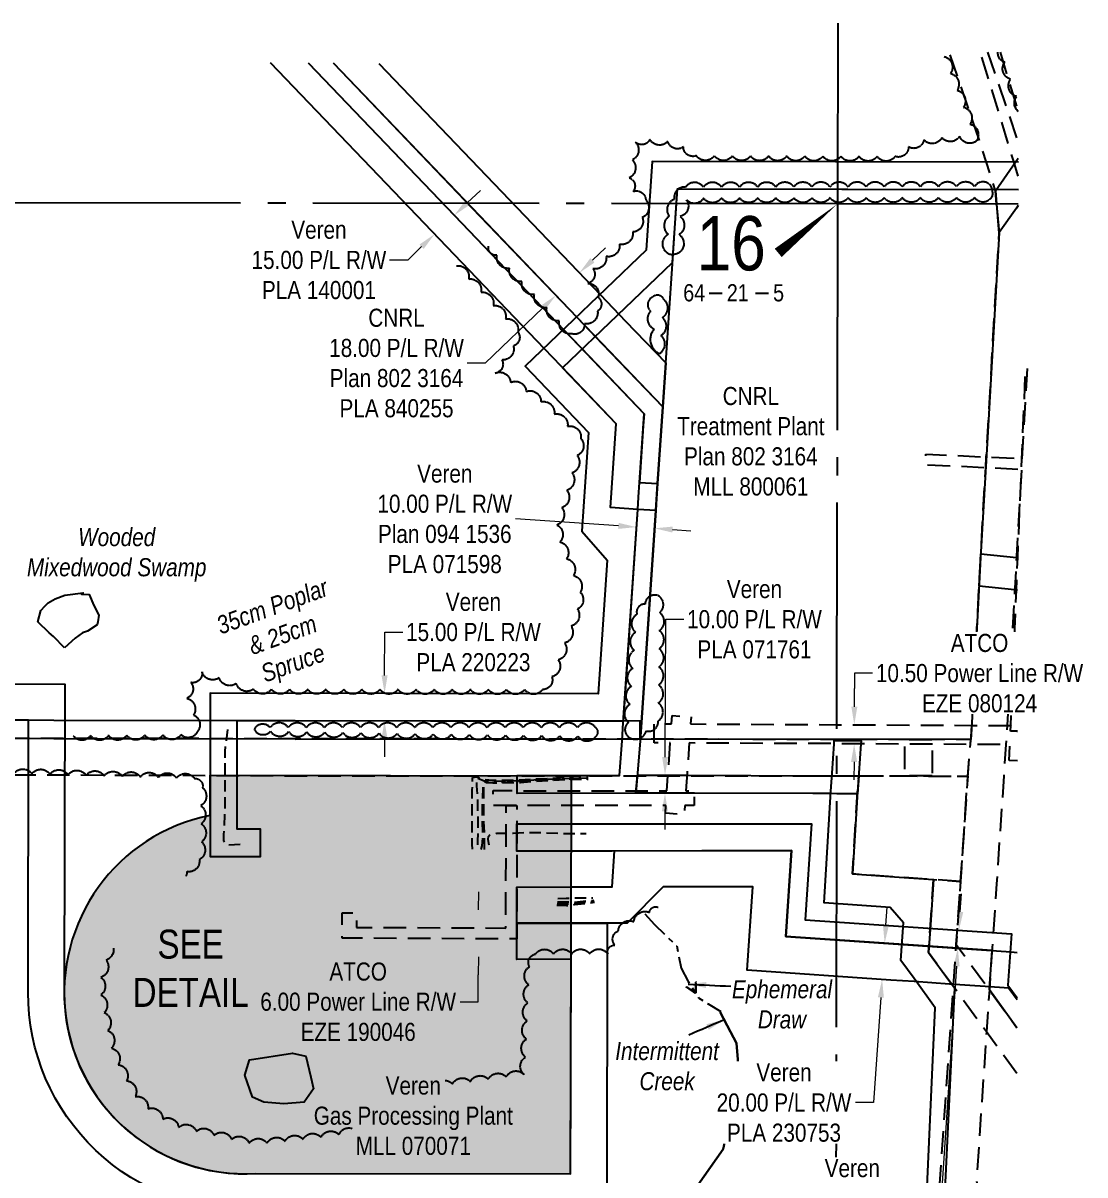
# Model space of a CAD drawing. Extents: x 491646 to 495416, y 6042083 to 6043807.
# Drawn here: x 492176 to 492763, y 6042856 to 6043493 of the extents above; entities that cross this region are included whole.
import ezdxf
from ezdxf.enums import TextEntityAlignment as Align

# ---------------------------------------------------------------- set-up
doc = ezdxf.new("R2010")
doc.units = 0
doc.header["$LTSCALE"] = 5
doc.header["$PDMODE"] = 3
doc.header["$PDSIZE"] = 3.5
for name, pattern in [('0', [1, 1, 0]), ('foc-ACCESSROAD', [3.75, 2.5, -1.25]), ('foc-FLOWLINE', [3.75, 2.5, -1.25]), ('foc-QUARTERLINE', [33, 25, -3, 2, -3]), ('foc-TOPO-ephemeral', [6.25, 3.125, -0.625, 0.625, -0.625, 0.625, -0.625]), ('UG_PIPE', [1.875, 1.25, -0.625])]:
    doc.linetypes.add(name, pattern=pattern)
doc.layers.get('Defpoints').update_dxf_attribs({"color": 9})
for name, color, linetype in [('10', 1, 'Continuous'), ('9', 3, 'Continuous'), ('AS-PIPE-UG', 44, 'UG_PIPE'), ('C-RW', 13, 'Continuous'), ('CG-NOTES', 7, 'Continuous'), ('DETAIL-T', 7, 'Continuous'), ('F-AR', 190, 'foc-ACCESSROAD'), ('F-EZE', 190, 'foc-FLOWLINE'), ('F-RW', 190, 'Continuous'), ('F-WS', 190, 'foc-ACCESSROAD'), ('L-BD', 7, 'Continuous'), ('L-QSEC', 8, 'foc-QUARTERLINE'), ('L-SECLBL', 7, 'Continuous'), ('P-PROPOSED-H', 21, 'Continuous'), ('T-BUSH', 110, '0'), ('T-BUSH-T', 110, 'Continuous'), ('T-DRAW', 143, 'foc-TOPO-ephemeral'), ('T-WATER', 160, 'Continuous'), ('T-WATER-H', 133, 'Continuous'), ('T-WATER-T', 170, 'Continuous'), ('WETLAND', 143, 'Continuous'), ('WETLAND-T', 146, 'Continuous')]:
    doc.layers.add(name, color=color, linetype=linetype)
for name, color, linetype, lineweight in [('C-RW-T', 13, 'Continuous', 9), ('C-WS-T', 13, 'Continuous', 9), ('F-EZE-T', 190, 'Continuous', 9), ('F-RW-T', 190, 'Continuous', 9), ('F-WS-T', 190, 'Continuous', 9)]:
    doc.layers.add(name, color=color, linetype=linetype, lineweight=lineweight)
doc.styles.add('80CG', font='ARIALN.TTF', dxfattribs={"height": 10})
doc.styles.add('80L', font='ARIALN.TTF', dxfattribs={"height": 10})
doc.styles.add('foc-LtypeFont', font='ARIALN.TTF', dxfattribs={"height": 7.35})
doc.styles.add('SIMPLEX', font='ARIALN.TTF')
doc.linetypes.add('foc-TOPO-flowdirection-NOLINE', pattern='A,0,[">",foc-LtypeFont,S=0.3,R=0,X=0,Y=-0.945],-20,[">",foc-LtypeFont,S=0.3,R=0,X=0,Y=-0.945],0', length=20)
doc.dimstyles.new('Compass 5 000', dxfattribs={"dimscale": 5, "dimtxt": 9, "dimasz": 2, "dimexe": 0.2, "dimexo": 0.0625, "dimgap": 0.5, "dimtad": 0, "dimtih": 1, "dimtoh": 1, "dimzin": 0, "dimdsep": 46, "dimtxsty": '80CG', "dimcen": 0.1, "dimse1": 1, "dimse2": 1, "dimclrd": 256, "dimclrt": 256, "dimaunit": 1, "dimadec": 4, "dimazin": 0, "dimtfac": 0.06, "dimtofl": 0, "dimtmove": 0, "dimatfit": 1, "dimfxl": 0.2, "dimtolj": 1, "dimtzin": 0, "dimlwd": -1, "dimarcsym": 0})

# ---------------------------------------------------------------- blocks, each defined once
blk = doc.blocks.new('L-SECLBL')
at = {"layer": '9', "color": 7}
for p, q in [((-5.08, -27.83), (-12.29, -27.83)), ((20.7, -27.83), (13.5, -27.83))]:
    blk.add_line(p, q, dxfattribs=at)
at = {"layer": '10', "color": 2, "style": 'SIMPLEX'}
blk.add_attdef('SEC', text='', height=30, dxfattribs=at).set_placement((0, 0), align=Align.MIDDLE)
at = {"layer": '10', "color": 5, "style": '80L'}
blk.add_attdef('TWP', text='', height=9.5, dxfattribs=at).set_placement((-14.43, -27.37), align=Align.MIDDLE_RIGHT)
blk.add_attdef('RGE', text='', height=9.5, dxfattribs=at).set_placement((3.62, -27.37), align=Align.MIDDLE_CENTER)
blk.add_attdef('MER', text='', height=9.5, dxfattribs=at).set_placement((23.17, -27.37), align=Align.MIDDLE_LEFT)
blk = doc.blocks.new('*D36')
at = {"layer": 'C-RW-T', "transparency": 16777216}
for p, q in [((492504.99, 6043214.99), (492448.06, 6043218.83)), ((492534.97, 6043212.97), (492544.95, 6043212.3))]:
    blk.add_line(p, q, dxfattribs=at)
for points in [[(492505.1, 6043216.66), (492504.87, 6043213.33), (492514.96, 6043214.32)], [(492535.08, 6043214.63), (492534.86, 6043211.31), (492525, 6043213.64)]]:
    blk.add_solid(points, dxfattribs=at)
at = {"layer": 'Defpoints', "color": 0, "transparency": 16777216}
for p in [(492514.87, 6043212.89), (492514.96, 6043214.32), (492524.9, 6043212.21)]:
    blk.add_point(p, dxfattribs=at)
at = {"layer": 'C-RW-T', "transparency": 16777216, "insert": (492408.97, 6043218.83), "char_height": 10, "attachment_point": 5, "style": '80CG'}
blk.add_mtext('\\A1;Veren\\P10.00 P/L R/W\\PPlan 094 1536\\PPLA 071598', dxfattribs=at)
blk = doc.blocks.new('*D37')
at = {"layer": 'C-RW-T', "transparency": 16777216}
for p, q in [((492421.42, 6043393.52), (492428.64, 6043400.44)), ((492396.14, 6043369.31), (492388.45, 6043361.93)), ((492388.45, 6043361.93), (492378.45, 6043361.93))]:
    blk.add_line(p, q, dxfattribs=at)
for points in [[(492420.26, 6043394.73), (492422.57, 6043392.32), (492414.2, 6043386.6)], [(492394.99, 6043370.51), (492397.3, 6043368.1), (492403.36, 6043376.22)]]:
    blk.add_solid(points, dxfattribs=at)
at = {"layer": 'Defpoints', "color": 0, "transparency": 16777216}
for p in [(492417.14, 6043383.53), (492403.36, 6043376.22), (492406.31, 6043373.15)]:
    blk.add_point(p, dxfattribs=at)
at = {"layer": 'C-RW-T', "transparency": 16777216, "insert": (492339.37, 6043361.93), "char_height": 10, "attachment_point": 5, "style": '80CG'}
blk.add_mtext('\\A1;Veren\\P15.00 P/L R/W\\PPLA 140001 ', dxfattribs=at)
blk = doc.blocks.new('*D38')
at = {"layer": 'C-RW-T', "transparency": 16777216}
for p, q in [((492375.69, 6043132.32), (492375.73, 6043156.28)), ((492375.73, 6043156.28), (492385.73, 6043156.28)), ((492375.62, 6043097.33), (492375.61, 6043087.33))]:
    blk.add_line(p, q, dxfattribs=at)
for points in [[(492374.02, 6043132.33), (492377.35, 6043132.32), (492375.67, 6043122.32)], [(492373.96, 6043097.33), (492377.29, 6043097.33), (492375.64, 6043107.33)]]:
    blk.add_solid(points, dxfattribs=at)
at = {"layer": 'Defpoints', "color": 0, "transparency": 16777216}
for p in [(492375.67, 6043122.32), (492394.5, 6043122.29), (492394.47, 6043107.3)]:
    blk.add_point(p, dxfattribs=at)
at = {"layer": 'C-RW-T', "transparency": 16777216, "insert": (492424.81, 6043156.28), "char_height": 10, "attachment_point": 5, "style": '80CG'}
blk.add_mtext('\\A1;Veren\\P15.00 P/L R/W\\PPLA 220223', dxfattribs=at)
blk = doc.blocks.new('*D39')
at = {"layer": 'C-RW-T', "transparency": 16777216}
for p, q in [((492530.81, 6043087.25), (492531.14, 6043163.36)), ((492531.14, 6043163.36), (492541.14, 6043163.36)), ((492530.68, 6043057.29), (492530.64, 6043047.29))]:
    blk.add_line(p, q, dxfattribs=at)
for points in [[(492529.15, 6043087.26), (492532.48, 6043087.25), (492530.77, 6043077.25)], [(492529.02, 6043057.3), (492532.35, 6043057.28), (492530.73, 6043067.29)]]:
    blk.add_solid(points, dxfattribs=at)
at = {"layer": 'Defpoints', "color": 0, "transparency": 16777216}
for p in [(492520.37, 6043077.3), (492530.77, 6043077.25), (492520.32, 6043067.33)]:
    blk.add_point(p, dxfattribs=at)
at = {"layer": 'C-RW-T', "transparency": 16777216, "insert": (492580.22, 6043163.36), "char_height": 10, "attachment_point": 5, "style": '80CG', "bg_fill": 3, "box_fill_scale": 1.1, "bg_fill_color": 256, "bg_fill_true_color": 13158600, "bg_fill_transparency": 0}
blk.add_mtext('\\A1;Veren\\P10.00 P/L R/W\\PPLA 071761', dxfattribs=at)
blk = doc.blocks.new('*D40')
at = {"layer": 'C-RW-T', "transparency": 16777216}
for p, q in [((492652.91, 6042994.35), (492653.6, 6043004.33)), ((492650.13, 6042954.35), (492646.1, 6042896.26)), ((492646.1, 6042896.26), (492636.1, 6042896.26))]:
    blk.add_line(p, q, dxfattribs=at)
for points in [[(492651.25, 6042994.47), (492654.57, 6042994.24), (492652.22, 6042984.38)], [(492648.47, 6042954.46), (492651.79, 6042954.23), (492650.82, 6042964.32)]]:
    blk.add_solid(points, dxfattribs=at)
at = {"layer": 'Defpoints', "color": 0, "transparency": 16777216}
for p in [(492620.64, 6042986.57), (492619.25, 6042966.52), (492650.82, 6042964.32)]:
    blk.add_point(p, dxfattribs=at)
at = {"layer": 'C-RW-T', "transparency": 16777216, "insert": (492596.56, 6042896.26), "char_height": 10, "attachment_point": 5, "style": '80CG', "bg_fill": 3, "box_fill_scale": 1.1, "bg_fill_color": 256, "bg_fill_true_color": 13158600, "bg_fill_transparency": 0}
blk.add_mtext('\\A1;Veren\\P20.00 P/L R/W\\PPLA 230753', dxfattribs=at)
blk = doc.blocks.new('*D41')
at = {"layer": 'C-RW-T', "transparency": 16777216}
for p, q in [((492694.01, 6043001.67), (492694.68, 6043011.65)), ((492692, 6042971.64), (492683.42, 6042843.34)), ((492683.42, 6042843.34), (492673.42, 6042843.34))]:
    blk.add_line(p, q, dxfattribs=at)
for points in [[(492692.35, 6043001.78), (492695.67, 6043001.56), (492693.34, 6042991.69)], [(492690.34, 6042971.75), (492693.66, 6042971.53), (492692.67, 6042981.62)]]:
    blk.add_solid(points, dxfattribs=at)
at = {"layer": 'Defpoints', "color": 0, "transparency": 16777216}
for p in [(492645.73, 6042994.88), (492645.06, 6042984.8), (492692.67, 6042981.62)]:
    blk.add_point(p, dxfattribs=at)
at = {"layer": 'C-RW-T', "transparency": 16777216, "insert": (492634.33, 6042843.34), "char_height": 10, "attachment_point": 5, "style": '80CG', "bg_fill": 3, "box_fill_scale": 1.1, "bg_fill_color": 256, "bg_fill_true_color": 13158600, "bg_fill_transparency": 0}
blk.add_mtext('\\A1;Veren\\P10.00 P/L R/W\\PPLA 121253', dxfattribs=at)
blk = doc.blocks.new('*D43')
at = {"layer": 'Defpoints', "color": 0, "transparency": 16777216}
for p in [(492635.41, 6043105.07), (492710.99, 6043104.69), (492710.93, 6043094.2)]:
    blk.add_point(p, dxfattribs=at)
at = {"layer": 'F-EZE-T', "transparency": 16777216}
for p, q in [((492635.56, 6043133.57), (492635.51, 6043125.07)), ((492645.56, 6043133.57), (492635.56, 6043133.57)), ((492635.46, 6043115.07), (492635.51, 6043125.07)), ((492635.31, 6043084.58), (492635.26, 6043074.58))]:
    blk.add_line(p, q, dxfattribs=at)
for points in [[(492633.8, 6043115.08), (492637.13, 6043115.07), (492635.41, 6043105.07)], [(492633.64, 6043084.59), (492636.98, 6043084.57), (492635.36, 6043094.58)]]:
    blk.add_solid(points, dxfattribs=at)
at = {"layer": 'F-EZE-T', "transparency": 16777216, "insert": (492704.69, 6043133.57), "char_height": 10, "attachment_point": 5, "style": '80CG', "bg_fill": 3, "box_fill_scale": 1.1, "bg_fill_color": 256, "bg_fill_true_color": 13158600, "bg_fill_transparency": 0}
blk.add_mtext('\\A1;ATCO\\P10.50 Power Line R/W\\PEZE 080124', dxfattribs=at)
blk = doc.blocks.new('*D45')
at = {"layer": 'Defpoints', "color": 0, "transparency": 16777216}
for p in [(492486.25, 6043351.86), (492470.41, 6043342.38), (492473.26, 6043339.41)]:
    blk.add_point(p, dxfattribs=at)
at = {"layer": 'F-RW-T', "transparency": 16777216}
for p, q in [((492490.61, 6043361.76), (492497.83, 6043368.68)), ((492463.19, 6043335.46), (492431.38, 6043304.95)), ((492431.38, 6043304.95), (492421.38, 6043304.95))]:
    blk.add_line(p, q, dxfattribs=at)
for points in [[(492489.46, 6043362.96), (492491.76, 6043360.55), (492483.39, 6043354.83)], [(492462.04, 6043336.66), (492464.35, 6043334.26), (492470.41, 6043342.38)]]:
    blk.add_solid(points, dxfattribs=at)
at = {"layer": 'F-RW-T', "transparency": 16777216, "insert": (492382.29, 6043304.95), "char_height": 10, "attachment_point": 5, "style": '80CG'}
blk.add_mtext('\\A1;CNRL\\P18.00 P/L R/W\\PPlan 802 3164\\PPLA 840255', dxfattribs=at)
blk = doc.blocks.new('*D48')
at = {"layer": 'Defpoints', "color": 0, "transparency": 16777216}
for p in [(492427.62, 6042992.79), (492433.74, 6042992.76), (492433.72, 6042986.76)]:
    blk.add_point(p, dxfattribs=at)
at = {"layer": 'F-EZE-T', "transparency": 16777216}
for p, q in [((492427.67, 6043002.79), (492427.71, 6043012.79)), ((492427.55, 6042976.79), (492427.5, 6042966.79)), ((492427.43, 6042951.96), (492427.5, 6042966.79)), ((492417.43, 6042951.96), (492427.43, 6042951.96))]:
    blk.add_line(p, q, dxfattribs=at)
for points in [[(492426, 6043002.8), (492429.34, 6043002.78), (492427.62, 6042992.79)], [(492425.88, 6042976.8), (492429.22, 6042976.78), (492427.59, 6042986.79)]]:
    blk.add_solid(points, dxfattribs=at)
at = {"layer": 'F-EZE-T', "transparency": 16777216, "insert": (492361.07, 6042951.96), "char_height": 10, "attachment_point": 5, "style": '80CG'}
blk.add_mtext('\\A1;ATCO\\P6.00 Power Line R/W\\PEZE 190046', dxfattribs=at)
blk = doc.blocks.new('see_detail')
at = {"layer": 'DETAIL-T', "color": 3, "insert": (0, 0), "char_height": 16, "width": 63.6361, "attachment_point": 5, "style": '80CG'}
blk.add_mtext('\\pxqc;SEE\\PDETAIL', dxfattribs=at)

msp = doc.modelspace()

# ---------------------------------------------------------------- hatches: boundary and pattern name
at = {"layer": 'P-PROPOSED-H'}
h = msp.add_hatch(color=256, dxfattribs=at)
h.dxf.hatch_style = 1
edge = h.paths.add_edge_path()
edge.add_arc((492298.494, 6042956.867), 99.949, 101.208009, 273.464922)
edge.add_line((492304.535, 6042857.101), (492478.537, 6042856.835))
edge.add_line((492478.537, 6042856.835), (492478.678, 6042906.8))
edge.add_line((492478.678, 6042906.8), (492478.971, 6043076.689))
edge.add_line((492478.971, 6043076.689), (492279.065, 6043076.999))
edge.add_line((492279.065, 6043076.999), (492279.046, 6043054.922))
edge.add_line((492279.046, 6043054.922), (492279.067, 6043054.91))
at = {"layer": 'T-DRAW', "linetype": 'foc-TOPO-flowdirection-NOLINE'}
h = msp.add_hatch(color=256, dxfattribs=at)
h.dxf.hatch_style = 1
h.paths.add_polyline_path([(492548.427, 6042956.866), (492548.337, 6042963.573), (492547.145, 6042962.944), (492547.214, 6042957.775), (492542.929, 6042960.721), (492541.731, 6042960.089), (492547.291, 6042956.267)])
at = {"layer": 'T-WATER-H'}
h = msp.add_hatch(color=256, dxfattribs=at)
h.dxf.hatch_style = 1
h.paths.add_polyline_path([(492308.919, 6042896.555), (492302.569, 6042899.2), (492298.335, 6042911.371), (492300.981, 6042919.838), (492324.794, 6042923.542), (492332.202, 6042921.955), (492334.848, 6042910.313), (492336.435, 6042903.963), (492331.144, 6042896.555), (492320.031, 6042895.496)])

# ---------------------------------------------------------------- linework, layer by layer
at = {"layer": 'AS-PIPE-UG', "flags": 128}
for points in [[(492295.743, 6043038.847), (492288.32, 6043038.59), (492286.766, 6043040.745), (492286.855, 6043044.434), (492287.398, 6043055.27), (492287.605, 6043074.114), (492287.448, 6043090.266), (492289.098, 6043103.671)], [(492424.235, 6043036.248), (492424.154, 6043039.039), (492424.023, 6043046.951), (492424.165, 6043069.202), (492424.338, 6043071.79), (492424.34, 6043075.927), (492426.711, 6043076.389), (492430.681, 6043074.932), (492435.442, 6043074.383), (492450.726, 6043074.725), (492466.222, 6043075.478), (492479.56, 6043076.336), (492488.171, 6043076.508)], [(492427.229, 6043038.73), (492427.263, 6043040.824), (492427.349, 6043044.925), (492427.416, 6043051.962), (492427.232, 6043062.627), (492426.698, 6043071.293), (492426.845, 6043075.762), (492430.759, 6043074.167), (492435.506, 6043073.901), (492450.718, 6043074.235), (492466.271, 6043075.082), (492479.518, 6043075.599), (492488.2, 6043075.717)], [(492429.111, 6043036.225), (492429.586, 6043038.247), (492430.109, 6043044.289), (492429.884, 6043051.589), (492429.9, 6043062.466), (492430.236, 6043070.503), (492430.844, 6043073.5), (492435.532, 6043073.214), (492450.649, 6043073.916), (492466.257, 6043074.796), (492479.484, 6043075.247), (492488.173, 6043075.432)], [(492430.937, 6043036.23), (492430.896, 6043038.013), (492431.007, 6043044.244), (492430.627, 6043051.559), (492430.559, 6043062.481), (492430.499, 6043070.481), (492431.213, 6043073.259), (492435.59, 6043072.974), (492450.783, 6043073.211), (492466.379, 6043074.391), (492479.396, 6043074.988), (492488.243, 6043074.931)], [(492433.458, 6043038.568), (492433.356, 6043039.415), (492433.02, 6043041.851), (492433.154, 6043043.294), (492433.77, 6043044.134), (492434.677, 6043044.788), (492437.823, 6043045.16), (492446.745, 6043045.106), (492454.777, 6043045.633), (492465.044, 6043045.429), (492474.888, 6043044.987), (492480.128, 6043045.009), (492487.104, 6043044.944)], [(492471.145, 6043006.329), (492476.231, 6043006.164), (492480.496, 6043006.276), (492491.587, 6043007.644)], [(492471.351, 6043007.298), (492476.142, 6043007.227), (492480.343, 6043007.08), (492491.476, 6043008.172)], [(492471.449, 6043009.153), (492476.027, 6043009.261), (492479.761, 6043009.413), (492490.879, 6043009.409)], [(492470.854, 6043005.331), (492476.275, 6043005.14), (492480.535, 6043005.684), (492491.706, 6043007.008)]]:
    msp.add_lwpolyline(points, dxfattribs=at)
at = {"layer": 'C-RW'}
for points in [[(492333.561, 6043470.759), (492410.221, 6043390.753), (492474.949, 6043323.194), (492488.776, 6043308.765), (492519.216, 6043277), (492518.758, 6043270.263), (492516.651, 6043239.05), (492526.624, 6043238.391), (492526.114, 6043230.176), (492525.615, 6043223.446), (492515.642, 6043224.119), (492500.684, 6043225.13), (492503.811, 6043271.406), (492477.953, 6043298.39), (492464.113, 6043312.833), (492389.414, 6043390.782), (492312.668, 6043470.877)], [(492347.383, 6043470.681), (492424.11, 6043390.662), (492482.168, 6043330.107), (492496.047, 6043315.648), (492529.485, 6043280.729), (492526.626, 6043238.412), (492526.128, 6043230.196), (492525.615, 6043223.446), (492525.06, 6043215.232), (492517.703, 6043106.351), (492517.023, 6043096.287), (492517.02, 6043096.244), (492514.704, 6043067.324), (492448.963, 6043067.075), (492448.999, 6043077.07), (492505.653, 6043076.997), (492507.004, 6043096.262), (492507.679, 6043106.256), (492515.642, 6043224.119), (492516.098, 6043230.863), (492516.651, 6043239.05), (492519.215, 6043277), (492474.949, 6043323.194), (492410.252, 6043390.72), (492333.561, 6043470.759)], [(492726.187, 6043415.932), (492523.619, 6043416.304), (492520.316, 6043367.417), (492453.348, 6043303.297), (492488.463, 6043266.653), (492484.772, 6043212.022), (492498.72, 6043196.054), (492493.724, 6043122.113), (492279.143, 6043122.496), (492279.155, 6043032.294), (492307.136, 6043032.304), (492307.134, 6043047.296), (492294.145, 6043047.291), (492294.137, 6043107.375), (492507.736, 6043107.095), (492515.642, 6043224.119), (492500.684, 6043225.13), (492503.811, 6043271.406), (492474.1, 6043302.411), (492534.882, 6043360.608), (492537.631, 6043401.286), (492726.164, 6043400.94)], [(492726.095, 6043392.024), (492725.115, 6043390.572), (492715.538, 6043377.049), (492714.344, 6043390.589), (492713.504, 6043400.123), (492726.135, 6043418.172)], [(492674.619, 6042825.147), (492680.235, 6042948.655), (492668.45, 6042964.826), (492661.244, 6042974.714), (492661.955, 6042985.512), (492662.625, 6042995.648), (492655.241, 6043004.135), (492618.826, 6043006.639), (492622.456, 6043068.303), (492623.126, 6043078.323), (492624.208, 6043094.627), (492624.36, 6043096.347), (492625.642, 6043096.343), (492639.183, 6043096.282), (492639.066, 6043094.554), (492637.972, 6043078.281), (492637.289, 6043068.261), (492634.425, 6043022.637), (492660.324, 6043020.843), (492679.254, 6043019.561), (492677.564, 6042994.566), (492676.883, 6042984.507), (492676.524, 6042979.177), (492688.026, 6042963.466), (492690.247, 6042960.432), (492690.756, 6042959.736), (492685.204, 6042840.504)], [(492725.399, 6042937.677), (492710.109, 6042958.615), (492710.342, 6042961.917), (492711.638, 6042980.292), (492597.569, 6042988.064), (492600.695, 6043035.509), (492501.584, 6043035.235), (492481.406, 6043035.212), (492478.727, 6043035.209), (492448.766, 6043035.176), (492448.8, 6043050.291), (492478.742, 6043050.3), (492482.735, 6043050.301), (492502.919, 6043050.306), (492611.688, 6043050.339), (492608.197, 6042997.352), (492722.273, 6042989.508), (492720.3, 6042961.224), (492725.424, 6042954.251)], [(492725.421, 6042953.152), (492720.909, 6042959.322), (492720.924, 6042959.563), (492707.716, 6042960.464), (492688.101, 6042961.801), (492668.609, 6042963.131), (492655.568, 6042964.02), (492576.21, 6042969.432), (492579.245, 6043015.507), (492529.716, 6043015.479), (492509.813, 6042995.46), (492478.849, 6042995.443), (492448.888, 6042995.427), (492448.877, 6043015.417), (492478.927, 6043015.433), (492481.486, 6043015.434), (492501.531, 6043015.445), (492502.879, 6043035.453), (492600.695, 6043035.509), (492597.569, 6042988.064), (492692.212, 6042981.673), (492722.205, 6042979.541), (492725.461, 6042979.309)]]:
    msp.add_lwpolyline(points, dxfattribs=at)
msp.add_lwpolyline([(491720.367, 6043128.173), (492198.786, 6043127.499), (492198.546, 6042957.15, 0.4328658), (492304.535, 6042857.101), (492478.537, 6042856.835), (492478.81, 6042975.454), (492448.899, 6042975.437), (492448.888, 6042995.427), (492498.839, 6042995.455), (492498.532, 6042836.805), (492305.104, 6042837.113, -0.4312586), (492178.556, 6042957.192), (492178.768, 6043107.537), (491720.333, 6043108.184)], format="xyb", dxfattribs=at)
at = {"layer": 'C-RW', "flags": 128}
msp.add_lwpolyline([(492279.067, 6043054.91, 0.9346131), (492304.535, 6042857.101), (492478.537, 6042856.835), (492478.678, 6042906.8), (492478.971, 6043076.689), (492279.065, 6043076.999), (492279.046, 6043054.922)], format="xyb", close=True, dxfattribs=at)
at = {"layer": 'C-RW'}
msp.add_lwpolyline([(492637.873, 6043076.826), (492637.214, 6043066.974), (492625.829, 6043067.001), (492622.687, 6043067.015), (492612.54, 6043067.04), (492547.045, 6043067.237), (492542.58, 6043067.25), (492532.062, 6043067.277), (492514.704, 6043067.324), (492515.486, 6043077.286), (492516.752, 6043077.288), (492532.797, 6043077.219), (492543.315, 6043077.179), (492613.314, 6043076.917), (492623.407, 6043076.882), (492625.896, 6043076.862), (492637.873, 6043076.826)], close=True, dxfattribs=at)
at = {"layer": 'F-AR', "flags": 128}
for points in [[(492725.11, 6042749.324), (492722.689, 6042751.611), (492700.649, 6042772.431), (492692.31, 6042809.187), (492685.204, 6042840.504), (492682.686, 6042851.602), (492690.247, 6042960.432), (492690.444, 6042963.299), (492691.845, 6042983.587), (492692.523, 6042993.481), (492694.215, 6043018.552), (492698.311, 6043078.362), (492699.909, 6043096.244), (492700.019, 6043098.405), (492700.345, 6043104.739), (492704.41, 6043181.626), (492705.412, 6043199.607), (492708.095, 6043247.087), (492708.434, 6043253.072), (492715.539, 6043377.037), (492714.153, 6043392.764), (492713.504, 6043400.123), (492706.478, 6043422.435), (492688.04, 6043476.763)], [(492709.127, 6043476.814), (492726.148, 6043426.648)], [(492730.962, 6043302.039), (492725.167, 6043198.517), (492725.115, 6043197.578), (492724.161, 6043180.537), (492724.109, 6043179.599), (492719.915, 6043104.653), (492719.492, 6043097.097), (492719.293, 6043094.16), (492718.124, 6043076.913), (492714.073, 6043017.124), (492712.42, 6042992.039), (492711.761, 6042982.042), (492710.342, 6042961.917), (492710.109, 6042958.615), (492708.535, 6042935.385), (492702.963, 6042853.182), (492718.919, 6042782.855), (492725.152, 6042776.967)], [(491720.281, 6043078.083), (492192.786, 6043077.416), (492326.168, 6043076.926), (492698.167, 6043076.749), (492699.964, 6043096.853), (492326.194, 6043097.335), (492192.814, 6043097.523), (491720.315, 6043098.189)], [(492725.36, 6042912.34), (492708.535, 6042935.385), (492690.756, 6042959.736), (492690.247, 6042960.432), (492688.026, 6042963.466), (492676.524, 6042979.177), (492676.883, 6042984.507), (492677.564, 6042994.566), (492679.254, 6043019.561), (492694.215, 6043018.552), (492692.523, 6042993.481), (492691.845, 6042983.587), (492707.551, 6042962.113), (492710.109, 6042958.615), (492725.399, 6042937.677)]]:
    msp.add_lwpolyline(points, dxfattribs=at)
at = {"layer": 'F-EZE', "flags": 128}
for points in [[(492726.12, 6043408.32), (492723.47, 6043416.922), (492721.778, 6043422.417), (492705.053, 6043476.804)], [(492716.003, 6043476.831), (492726.174, 6043443.794)], [(492725.65, 6043101.467), (492721.778, 6043101.63), (492721.904, 6043104.644), (492725.041, 6043179.502), (492725.795, 6043197.508), (492730.175, 6043302.039)], [(492725.871, 6043246.224), (492707.773, 6043247.103), (492674.66, 6043248.7), (492674.948, 6043254.688), (492708.112, 6043253.088), (492725.881, 6043252.232)], [(492725.624, 6043085.096), (492721.113, 6043085.28), (492721.473, 6043094.149), (492719.293, 6043094.16), (492699.259, 6043094.253), (492678.252, 6043094.362), (492663.236, 6043094.434), (492639.066, 6043094.554), (492625.64, 6043094.619), (492624.208, 6043094.627), (492614.182, 6043094.675), (492544.159, 6043095.018), (492543.033, 6043078.542), (492542.35, 6043068.537), (492546.815, 6043068.525), (492546.803, 6043060.407), (492541.794, 6043060.412), (492541.456, 6043055.442), (492530.985, 6043056.156), (492531.277, 6043060.426), (492503.819, 6043060.462), (492483.632, 6043060.488), (492478.755, 6043060.495), (492450.87, 6043060.532), (492448.795, 6043060.535), (492448.444, 6043060.536), (492435.786, 6043060.552), (492435.791, 6043064.552), (492435.796, 6043068.685), (492448.456, 6043068.682), (492448.807, 6043068.654), (492478.768, 6043068.633), (492484.35, 6043068.63), (492504.542, 6043068.616), (492514.473, 6043068.61), (492531.832, 6043068.565), (492532.515, 6043078.572), (492533.641, 6043095.038), (492524.74, 6043095.053), (492524.746, 6043098.719), (492524.758, 6043105.547), (492534.358, 6043105.531), (492534.677, 6043110.2), (492545.147, 6043109.485), (492544.876, 6043105.512), (492625.656, 6043105.115), (492699.985, 6043104.741), (492719.915, 6043104.653), (492721.904, 6043104.644), (492721.778, 6043101.63), (492725.65, 6043101.467)]]:
    msp.add_lwpolyline(points, dxfattribs=at)
msp.add_lwpolyline([(492448.787, 6042995.183), (492448.776, 6042986.693), (492352.185, 6042987.139), (492352.25, 6043001.131), (492360.25, 6043001.094), (492360.213, 6042993.102), (492442.783, 6042992.72), (492442.868, 6043056.542), (492442.874, 6043060.543), (492448.444, 6043060.536), (492448.821, 6043060.535), (492448.868, 6043056.534), (492448.82, 6043050.291), (492448.784, 6043035.176), (492448.79, 6043015.173), (492448.787, 6042995.183)], close=True, dxfattribs=at)
at = {"layer": 'F-RW'}
for points in [[(492372.442, 6043470.539), (492448.996, 6043390.701), (492495.122, 6043342.603), (492508.967, 6043328.165), (492531.129, 6043305.054), (492529.485, 6043280.729), (492495.985, 6043315.713), (492482.168, 6043330.107), (492424.048, 6043390.727), (492347.383, 6043470.681)], [(492725.769, 6043179.427), (492725.041, 6043179.502), (492724.109, 6043179.599), (492704.41, 6043181.626), (492705.412, 6043199.607), (492725.115, 6043197.578), (492725.795, 6043197.508), (492725.797, 6043197.508)]]:
    msp.add_lwpolyline(points, dxfattribs=at)
at = {"layer": 'F-RW', "flags": 128}
msp.add_lwpolyline([(492700.23, 6043102.562), (492699.964, 6043096.853), (492517.076, 6043097.088), (492517.7, 6043106.309), (492525.615, 6043223.446), (492526.624, 6043238.391), (492529.485, 6043280.729), (492531.129, 6043305.054), (492532.813, 6043329.98), (492534.825, 6043359.768), (492536.921, 6043390.789), (492537.631, 6043401.286), (492628.479, 6043401.119), (492713.239, 6043400.963), (492713.504, 6043400.123), (492714.307, 6043390.589), (492715.507, 6043377.038), (492708.311, 6043250.91), (492707.973, 6043244.925), (492705.291, 6043197.464), (492704.29, 6043179.483), (492700.23, 6043102.562)], close=True, dxfattribs=at)
msp.add_lwpolyline([(491720.315, 6043098.189), (492192.814, 6043097.523), (492326.194, 6043097.335), (492517.005, 6043097.089), (492517.018, 6043107.083), (492326.207, 6043107.329), (492192.828, 6043107.518), (491720.333, 6043108.184)], dxfattribs=at)
at = {"layer": 'F-WS', "flags": 128}
for points in [[(492678.514, 6043076.774), (492663.465, 6043076.793), (492663.458, 6043091.841), (492663.494, 6043096.9), (492678.537, 6043096.88), (492678.474, 6043091.754), (492678.514, 6043076.774)], [(492694.215, 6043018.552), (492679.254, 6043019.561), (492660.324, 6043020.843), (492634.425, 6043022.637), (492637.289, 6043068.261), (492637.873, 6043076.826), (492698.167, 6043076.749), (492694.215, 6043018.552)]]:
    msp.add_lwpolyline(points, close=True, dxfattribs=at)
at = {"layer": 'L-BD', "color": 6}
for p, q in [((492326.215, 6043096.589), (492326.215, 6043096.585)), ((492486.971, 6043096.322), (492486.971, 6043096.298))]:
    msp.add_line(p, q, dxfattribs=at)
at = {"layer": 'L-QSEC'}
for p, q in [((492626.248, 6043492.899), (492626.095, 6043392.897)), ((492626.095, 6043392.897), (491820.823, 6043394.061)), ((492626.095, 6043392.897), (492624.861, 6042588.808)), ((492726.096, 6043392.753), (492626.095, 6043392.897))]:
    msp.add_line(p, q, dxfattribs=at)
at = {"layer": 'L-SECLBL', "flags": 128}
msp.add_lwpolyline([(492626.095, 6043392.897, 0, 6, 0), (492593.351, 6043365.887, 0, 0, 0)], format="xyseb", dxfattribs=at)
at = {"layer": 'T-BUSH', "flags": 128}
for points in [[(492685.101, 6043474.408, -0.5205671), (492688.677, 6043465.075, -0.5205671), (492692.254, 6043455.742, -0.5205671), (492695.83, 6043446.409, -0.5205671), (492699.406, 6043437.076, -0.5205671), (492702.982, 6043427.743, -0.5205671), (492693.71, 6043430.374, -0.5205671), (492683.841, 6043429.575, -0.5205671), (492673.93, 6043428.277, -0.5205671), (492665.458, 6043424.444, -0.5205671), (492658.02, 6043419.173, -0.5205671), (492648.026, 6043419.208, -0.5205671), (492638.031, 6043419.243, -0.5205671), (492628.036, 6043419.278, -0.5205671), (492618.041, 6043419.314, -0.5205671), (492608.047, 6043419.349, -0.5205671), (492598.052, 6043419.384, -0.5205671), (492588.057, 6043419.419, -0.5205671), (492578.062, 6043419.454, -0.5205671), (492568.068, 6043419.489, -0.5205671), (492558.073, 6043419.525, -0.5205671), (492548.078, 6043419.56, -0.5205671), (492540.891, 6043424.397, -0.5205671), (492532.289, 6043427.512, -0.5205671), (492522.354, 6043428.598, -0.5205671), (492514.38, 6043427.082, -0.5205671), (492512.686, 6043417.232, -0.5205671), (492510.993, 6043407.381, -0.5205671), (492513.063, 6043399.79, -0.5205671), (492520.08, 6043395.197, -0.5205671), (492518.206, 6043385.38, -0.5205671), (492512.973, 6043377.432, -0.5205671), (492505.616, 6043370.666, -0.5205671), (492498.26, 6043363.899, -0.5205671), (492490.904, 6043357.133, -0.5205671), (492488.163, 6043348.999, -0.5205671), (492493.764, 6043341.334, -0.5205671), (492493.44, 6043333.716, -0.5205671), (492486.299, 6043326.724, -0.5205671), (492479.182, 6043321.149, -0.5205671), (492472.293, 6043328.391, -0.5205671), (492465.403, 6043335.632, -0.5205671), (492458.514, 6043342.873, -0.5205671), (492451.625, 6043350.114, -0.5205671), (492444.736, 6043357.355, -0.5205671), (492437.846, 6043364.597, -0.5205671), (492433.167, 6043369.515, -0.5205671)], [(492726.174, 6043444.029, -0.3962084), (492725.123, 6043452.319, -0.5205671), (492721.868, 6043461.77, -0.5205671), (492718.613, 6043471.22, -0.3683834), (492714.893, 6043476.828, -0.3683834)], [(492711.942, 6043399.518, 0.7778358), (492701.941, 6043402.496, 0.5205671), (492691.946, 6043402.475, 0.5205671), (492681.951, 6043402.455, 0.5205671), (492671.957, 6043402.434, 0.5205671), (492661.962, 6043402.414, 0.5205671), (492651.967, 6043402.393, 0.5205671), (492641.972, 6043402.373, 0.5205671), (492631.978, 6043402.352, 0.5205671), (492621.983, 6043402.332, 0.5205671), (492611.988, 6043402.311, 0.5205671), (492601.993, 6043402.291, 0.5205671), (492591.998, 6043402.27, 0.5205671), (492582.004, 6043402.25, 0.5205671), (492572.009, 6043402.229, 0.5205671), (492562.014, 6043402.209, 0.5205671), (492552.019, 6043402.188, 0.5205671), (492542.024, 6043402.168, 0.5205671), (492535.974, 6043395.429, 0.5205671), (492533.124, 6043386.112, 0.5205671), (492532.514, 6043376.136, 0.7577957), (492534.835, 6043364.963, 0.5205671)], [(492711.942, 6043399.518, -0.7778358), (492701.953, 6043396.499, -0.5205671), (492691.959, 6043396.479, -0.5205671), (492681.964, 6043396.458, -0.5205671), (492671.969, 6043396.437, -0.5205671), (492661.974, 6043396.417, -0.5205671), (492651.979, 6043396.396, -0.5205671), (492641.985, 6043396.376, -0.5205671), (492631.99, 6043396.355, -0.5205671), (492621.995, 6043396.335, -0.5205671), (492612, 6043396.314, -0.5205671), (492602.005, 6043396.294, -0.5205671), (492592.011, 6043396.273, -0.5205671), (492582.016, 6043396.253, -0.5205671), (492572.021, 6043396.232, -0.5205671), (492562.026, 6043396.212, -0.5205671), (492552.032, 6043396.191, -0.5205671), (492542.665, 6043395.101, -0.5205671), (492539.125, 6043385.986, -0.5205671), (492538.515, 6043376.01, -0.7534753), (492534.835, 6043364.963, -0.5205671)], [(492415.429, 6043358.744, -0.5205671), (492422.225, 6043351.416, -0.5205671), (492429.022, 6043344.088, -0.5205671), (492435.818, 6043336.759, -0.5205671), (492442.615, 6043329.431, -0.5205671), (492449.412, 6043322.103, -0.5205671), (492446.891, 6043314.459, -0.5205671), (492440.607, 6043306.687, -0.5205671), (492436.774, 6043299.364, -0.5205671), (492445.405, 6043294.325, -0.5205671), (492454.037, 6043289.286, -0.5205671), (492462.187, 6043283.597, -0.5205671), (492469.532, 6043276.818, -0.5205671), (492476.877, 6043270.039, -0.5205671), (492484.222, 6043263.26, -0.5205671), (492482.097, 6043253.855, -0.5205671), (492479.294, 6043244.261, -0.5205671), (492476.491, 6043234.667, -0.5205671), (492473.689, 6043225.074, -0.5205671), (492470.886, 6043215.48, -0.5205671), (492472.613, 6043206.113, -0.5205671), (492476.359, 6043196.846, -0.5205671), (492480.104, 6043187.58, -0.5205671), (492483.85, 6043178.313, -0.5205671), (492482.308, 6043168.985, -0.5205671), (492478.78, 6043159.634, -0.5205671), (492475.251, 6043150.283, -0.5205671), (492471.723, 6043140.931, -0.5205671), (492468.194, 6043131.58, -0.5205671), (492463.061, 6043124.553, -0.5205671), (492453.066, 6043124.565, -0.5205671), (492443.071, 6043124.577, -0.5205671), (492433.076, 6043124.589, -0.5205671), (492423.082, 6043124.601, -0.5205671), (492413.087, 6043124.613, -0.5205671), (492403.092, 6043124.625, -0.5205671), (492393.097, 6043124.637, -0.5205671), (492383.102, 6043124.649, -0.5205671), (492373.108, 6043124.661, -0.5205671), (492363.113, 6043124.673, -0.5205671), (492353.118, 6043124.685, -0.5205671), (492343.123, 6043124.697, -0.5205671), (492333.128, 6043124.709, -0.5205671), (492323.134, 6043124.721, -0.5205671), (492313.139, 6043124.733, -0.5205671), (492303.144, 6043124.745, -0.5205671), (492293.665, 6043127.868, -0.5205671), (492284.201, 6043131.081, -0.5205671), (492274.737, 6043134.295, -0.5205671), (492268.459, 6043128.418, -0.5205671), (492266.259, 6043119.708, -0.5205671), (492270.028, 6043110.451, -0.5205671), (492271.977, 6043101.089, -0.5205671), (492263.089, 6043099.552, -0.5205671), (492253.095, 6043099.458, -0.5205671), (492243.101, 6043099.363, -0.5205671), (492233.106, 6043099.269, -0.5205671), (492223.112, 6043099.175, -0.5205671), (492213.118, 6043099.08, -0.5205671), (492203.586, 6043098.99, -0.5205671)], [(491720.286, 6043080.88, -0.0481501), (491721.048, 6043079.989, -0.5205671), (491731.048, 6043079.995, -0.5205671), (491741.048, 6043080.001, -0.5205671), (491751.048, 6043080.008, -0.5205671), (491761.048, 6043080.014, -0.5205671), (491771.048, 6043080.02, -0.5205671), (491781.047, 6043079.937, -0.5205671), (491791.042, 6043079.619, -0.5205671), (491801.037, 6043079.3, -0.5205671), (491811.032, 6043078.982, -0.5205671), (491821.03, 6043078.963, -0.5205671), (491831.03, 6043079.026, -0.5205671), (491841.03, 6043079.089, -0.5205671), (491851.03, 6043079.153, -0.5205671), (491861.03, 6043079.216, -0.5205671), (491871.029, 6043079.279, -0.5205671), (491881.029, 6043079.342, -0.5205671), (491891.029, 6043079.405, -0.5205671), (491901.029, 6043079.468, -0.5205671), (491911.026, 6043079.25, -0.5205671), (491921.022, 6043078.968, -0.5205671), (491931.018, 6043078.685, -0.5205671), (491941.014, 6043078.403, -0.5205671), (491951.01, 6043078.121, -0.5205671), (491961.006, 6043077.838, -0.5205671), (491971.002, 6043077.556, -0.5205671), (491980.998, 6043077.273, -0.5205671), (491990.974, 6043077.492, -0.5205671), (492000.916, 6043078.563, -0.5205671), (492010.878, 6043078.591, -0.5205671), (492020.853, 6043077.889, -0.5205671), (492030.829, 6043077.187, -0.5205671), (492040.804, 6043076.485, -0.5205671), (492050.779, 6043075.783, -0.5205671), (492060.755, 6043075.082, -0.5205671), (492070.73, 6043074.38, -0.5205671), (492080.708, 6043074.64, -0.5205671), (492090.688, 6043075.283, -0.5205671), (492100.667, 6043075.925, -0.5205671), (492110.655, 6043076.386, -0.5205671), (492120.651, 6043076.675, -0.5205671), (492130.646, 6043076.963, -0.5205671), (492140.642, 6043077.252, -0.5205671), (492150.639, 6043077.507, -0.5205671), (492160.636, 6043077.752, -0.5205671), (492170.633, 6043077.997, -0.5205671), (492180.629, 6043078.014, -0.5205671), (492190.625, 6043077.718, -0.5205671), (492200.621, 6043077.422, -0.5205671), (492210.616, 6043077.125, -0.5205671), (492220.612, 6043076.829, -0.5205671), (492230.607, 6043076.533, -0.5205671), (492240.603, 6043076.236, -0.5205671), (492250.599, 6043075.94, -0.5205671), (492260.594, 6043075.644, -0.5205671), (492270.59, 6043075.348, -0.5205671), (492275.014, 6043070.303, -0.5205671), (492274.01, 6043060.372, -0.5205671), (492274.243, 6043050.374, -0.5205671), (492274.475, 6043040.377, -0.5205671), (492273.223, 6043030.515, -0.5205671), (492266.408, 6043023.944, -0.1150196), (492265.723, 6043021.259)], [(492409.16, 6042908.542, -0.1905062), (492413.195, 6042906.576, -0.5205671), (492423.111, 6042907.874, -0.5205671), (492433.026, 6042909.172, -0.5205671), (492442.942, 6042910.47, -0.5205671), (492452.857, 6042911.767, -0.5205671), (492453.68, 6042921.395, -0.5205671), (492454.107, 6042931.386, -0.5205671), (492454.533, 6042941.376, -0.5205671), (492454.96, 6042951.367, -0.5205671), (492455.386, 6042961.358, -0.5205671), (492455.813, 6042971.349, -0.5205671), (492459.111, 6042978.354, -0.5205671), (492469.111, 6042978.392, -0.5205671), (492479.111, 6042978.43, -0.5205671), (492489.111, 6042978.468, -0.5205671), (492499.111, 6042978.506, -0.5205671), (492503.047, 6042983.265, -0.5205671), (492504.934, 6042991.169, -0.5205671), (492513.54, 6042996.262, -0.5205671), (492522.146, 6043001.355, -0.5205671), (492526.943, 6043004.193)], [(492225.811, 6042981.696, -0.3640029), (492221.653, 6042975.04, -0.5205671), (492218.731, 6042965.476, -0.5205671), (492218.695, 6042955.772, -0.5205671), (492220.674, 6042945.97, -0.5205671), (492222.653, 6042936.168, -0.5205671), (492224.631, 6042926.365, -0.5205671), (492228.339, 6042917.185, -0.5205671), (492233.054, 6042908.366, -0.5205671), (492237.77, 6042899.548, -0.5205671), (492244.847, 6042892.831, -0.5205671), (492253.059, 6042887.125, -0.5205671), (492261.807, 6042882.635, -0.5205671), (492271.56, 6042880.428, -0.5205671), (492281.314, 6042878.222, -0.5205671), (492291.067, 6042876.015, -0.5205671), (492300.821, 6042873.809, -0.5205671), (492310.7, 6042873.832, -0.5205671), (492320.639, 6042874.93, -0.5205671), (492330.579, 6042876.028, -0.5205671), (492340.518, 6042877.127, -0.5205671), (492350.402, 6042878.574, -0.3843568), (492357.821, 6042882.01, -0.3843568)]]:
    msp.add_lwpolyline(points, format="xyb", dxfattribs=at)
for points in [[(492527.723, 6043310.263, 0.5205671), (492528.513, 6043320.227, 0.5205671), (492529.303, 6043330.19, 0.5205671), (492530.093, 6043340.154, 0.5205671), (492523.833, 6043341.436, 0.5205671), (492522.705, 6043333.585, 0.5205671), (492524.808, 6043323.814, 0.5205671)], [(492515.236, 6043166.156, 0.5205671), (492514.453, 6043156.192, 0.5205671), (492513.669, 6043146.227, 0.5205671), (492512.886, 6043136.263, 0.5205671), (492512.102, 6043126.299, 0.5205671), (492511.319, 6043116.335, 0.5205671), (492510.535, 6043106.371, 0.5205671), (492511.022, 6043098.102, 0.5205671), (492520.366, 6043101.65, 0.5205671), (492526.975, 6043107.114, 0.5205671), (492527.116, 6043117.107, 0.5205671), (492527.256, 6043127.101, 0.5205671), (492527.396, 6043137.095, 0.5205671), (492527.537, 6043147.089, 0.5205671), (492527.677, 6043157.083, 0.5205671), (492527.817, 6043167.077, 0.5205671), (492527.071, 6043176.362, 0.5205671), (492519.692, 6043171.746, 0.5205671)], [(492492.319, 6043103.529, 0.5205671), (492482.324, 6043103.528, 0.5205671), (492472.329, 6043103.528, 0.5205671), (492462.334, 6043103.528, 0.5205671), (492452.339, 6043103.528, 0.5205671), (492442.345, 6043103.527, 0.5205671), (492432.35, 6043103.527, 0.5205671), (492422.355, 6043103.527, 0.5205671), (492412.36, 6043103.526, 0.5205671), (492402.365, 6043103.526, 0.5205671), (492392.371, 6043103.526, 0.5205671), (492382.376, 6043103.526, 0.5205671), (492372.381, 6043103.525, 0.5205671), (492362.386, 6043103.525, 0.5205671), (492352.391, 6043103.525, 0.5205671), (492342.397, 6043103.525, 0.5205671), (492332.402, 6043103.524, 0.5205671), (492322.407, 6043103.524, 0.5205671), (492312.412, 6043103.524, 0.5205671), (492303.497, 6043102.617, 0.5205671), (492312.642, 6043101.454, 0.5205671), (492322.635, 6043101.284, 0.5205671), (492332.628, 6043101.115, 0.5205671), (492342.622, 6043100.945, 0.5205671), (492352.615, 6043100.776, 0.5205671), (492362.609, 6043100.606, 0.5205671), (492372.602, 6043100.437, 0.5205671), (492382.595, 6043100.267, 0.5205671), (492392.589, 6043100.098, 0.5205671), (492402.582, 6043099.928, 0.5205671), (492412.575, 6043099.758, 0.5205671), (492422.569, 6043099.596, 0.5205671), (492432.563, 6043099.464, 0.5205671), (492442.557, 6043099.333, 0.5205671), (492452.551, 6043099.202, 0.5205671), (492462.545, 6043099.07, 0.5205671), (492472.539, 6043098.939, 0.5205671), (492482.533, 6043098.808, 0.5205671), (492492.527, 6043098.676, 0.5205671)]]:
    msp.add_lwpolyline(points, format="xyb", close=True, dxfattribs=at)
at = {"layer": 'T-DRAW', "flags": 128}
msp.add_lwpolyline([(492519.592, 6043000.629), (492524.991, 6042994.629), (492537.208, 6042982.895), (492539.719, 6042970.654), (492543.59, 6042963.131), (492549.3, 6042954.144), (492554.607, 6042950.921), (492561.644, 6042946.647)], dxfattribs=at)
at = {"layer": 'T-WATER', "flags": 128}
msp.add_lwpolyline([(492635.064, 6042663.352), (492621.274, 6042684.426), (492606.773, 6042715.665), (492607.57, 6042758.494), (492618.938, 6042769.759), (492586.789, 6042801.952), (492575.915, 6042826.651), (492545.388, 6042845.574), (492562.882, 6042870.473), (492571.68, 6042911.11), (492570.353, 6042929.193), (492566.923, 6042935.449), (492561.242, 6042946.337)], dxfattribs=at)
at = {"layer": 'T-WATER', "linetype": 'foc-TOPO-flowdirection-NOLINE', "flags": 128}
msp.add_lwpolyline([(492561.242, 6042946.337), (492566.923, 6042935.449), (492570.353, 6042929.193), (492571.68, 6042911.11), (492562.882, 6042870.473), (492545.388, 6042845.574), (492575.915, 6042826.651), (492586.789, 6042801.952), (492618.938, 6042769.759), (492607.57, 6042758.494), (492606.773, 6042715.665), (492621.274, 6042684.426), (492635.064, 6042663.352)], dxfattribs=at)
at = {"layer": 'T-WATER', "flags": 128}
msp.add_lwpolyline([(492308.919, 6042896.555), (492302.569, 6042899.2), (492298.335, 6042911.371), (492300.981, 6042919.838), (492324.794, 6042923.542), (492332.202, 6042921.955), (492334.848, 6042910.313), (492336.435, 6042903.963), (492331.144, 6042896.555), (492320.031, 6042895.496), (492308.919, 6042896.555)], close=True, dxfattribs=at)
at = {"layer": 'WETLAND', "flags": 128}
msp.add_lwpolyline([(492198.684, 6043147.549), (492192.577, 6043153.869), (492190.134, 6043155.897), (492183.995, 6043162.016), (492185.518, 6043168.244), (492188.068, 6043170.786), (492189.664, 6043172.378), (492193.535, 6043174.675), (492198.821, 6043176.722), (492209.01, 6043178.012), (492208.095, 6043177.242), (492212.261, 6043177.095), (492214.869, 6043170.94), (492217.583, 6043165.675), (492217.034, 6043161.946), (492216.798, 6043160.346), (492211.369, 6043156.854), (492208.72, 6043155.818), (492204.588, 6043152.953), (492198.684, 6043147.549)], close=True, dxfattribs=at)

# ---------------------------------------------------------------- block references
at = {"layer": 'CG-NOTES'}
msp.add_blockref('see_detail', (492268.434, 6042970.508), dxfattribs=at)
at = {"layer": 'L-SECLBL'}
msp.add_blockref('L-SECLBL', (492567.372, 6043371.2), dxfattribs=at).add_auto_attribs({'SEC': '16', 'TWP': '64', 'RGE': '21', 'MER': '5'})

# ---------------------------------------------------------------- texts
at = {"layer": 'C-WS-T', "insert": (492336.488, 6042910.7), "char_height": 9.99481, "attachment_point": 1, "style": '80L'}
msp.add_mtext_dynamic_manual_height_columns('\\pxqc;Veren\\PGas Processing Plant\\PMLL 070071', width=110.14513, gutter_width=49.974, heights=[0], dxfattribs=at)
at = {"layer": 'F-WS-T', "insert": (492528.937, 6043291.765), "char_height": 9.99481, "attachment_point": 1, "style": '80L'}
msp.add_mtext_dynamic_manual_height_columns('\\pxqc;CNRL\\PTreatment Plant\\PPlan 802 3164\\PMLL 800061', width=98.58362, gutter_width=49.974, heights=[0], dxfattribs=at)
at = {"layer": 'T-BUSH-T', "insert": (492276.954, 6043162.551), "char_height": 9.99481, "attachment_point": 1, "rotation": 20, "style": '80L'}
msp.add_mtext_dynamic_manual_height_columns('\\pxqc;{\\fArial Narrow|b0|i1|c0|p34;35cm Poplar & 25cm Spruce}', width=74.26335, gutter_width=49.974, heights=[0], dxfattribs=at)
at = {"layer": 'WETLAND-T', "insert": (492177.976, 6043213.799), "char_height": 9.99479, "width": 99.12062, "attachment_point": 1, "style": '80L'}
msp.add_mtext('\\pxqc;{\\fArial Narrow|b0|i1|c0|p34;Wooded Mixedwood Swamp}', dxfattribs=at)

# ---------------------------------------------------------------- dimensions: what is measured, and where the dimension line sits
at = {"layer": 'C-RW-T'}
for base, p1, p2, angle, text, picture, middle in [((492403.365, 6043376.224), (492417.139, 6043383.534), (492406.307, 6043373.154), 223.780425, 'Veren\\P15.00 P/L R/W\\PPLA 140001 ', '*D37', (492339.371, 6043361.934)), ((492514.964, 6043214.319), (492524.899, 6043212.211), (492514.867, 6043212.888), 176.141624, 'Veren\\P10.00 P/L R/W\\PPlan 094 1536\\PPLA 071598', '*D36', (492408.974, 6043218.832))]:
    dim = msp.add_linear_dim(base=base, p1=p1, p2=p2, angle=angle, text=text, dimstyle='Compass 5 000', dxfattribs=at)
    dim.commit()
    dim.dimension.update_dxf_attribs({"geometry": picture, "text_midpoint": middle, "dimtype": 161})
at = {"layer": 'C-RW-T', "color": 4}
dim = msp.add_linear_dim(base=(492375.668, 6043122.323), p1=(492394.473, 6043107.298), p2=(492394.5, 6043122.29), angle=89.897668, text='Veren\\P15.00 P/L R/W\\PPLA 220223', dimstyle='Compass 5 000', dxfattribs=at)
dim.commit()
dim.dimension.update_dxf_attribs({"geometry": '*D38', "text_midpoint": (492424.811, 6043156.277), "dimtype": 161})
at = {"layer": 'F-EZE-T'}
dim = msp.add_linear_dim(base=(492427.622, 6042992.79), p1=(492433.716, 6042986.763), p2=(492433.744, 6042992.762), angle=89.735487, text='ATCO\\P6.00 Power Line R/W\\PEZE 190046', dimstyle='Compass 5 000', override={"dimtmove": 1}, dxfattribs=at)
dim.commit()
dim.dimension.update_dxf_attribs({"geometry": '*D48', "text_midpoint": (492417.916, 6042951.962), "dimtype": 161})
at = {"layer": 'F-RW-T'}
dim = msp.add_linear_dim(base=(492470.41, 6043342.383), p1=(492486.245, 6043351.86), p2=(492473.262, 6043339.409), angle=223.80092, text='CNRL\\P18.00 P/L R/W\\PPlan 802 3164\\PPLA 840255', dimstyle='Compass 5 000', dxfattribs=at)
dim.commit()
dim.dimension.update_dxf_attribs({"geometry": '*D45', "text_midpoint": (492382.293, 6043304.949), "dimtype": 161})

# ---------------------------------------------------------------- next in the draw order: dimensions: what is measured, and where the dimension line sits
at = {"layer": 'C-RW-T'}
for base, p1, p2, angle, text, picture, middle in [((492530.769, 6043077.254), (492520.322, 6043067.335), (492520.365, 6043077.299), 89.752916, 'Veren\\P10.00 P/L R/W\\PPLA 071761', '*D39', (492580.223, 6043163.363)), ((492650.824, 6042964.323), (492620.641, 6042986.57), (492619.248, 6042966.517), 266.026452, 'Veren\\P20.00 P/L R/W\\PPLA 230753', '*D40', (492596.559, 6042896.26))]:
    dim = msp.add_linear_dim(base=base, p1=p1, p2=p2, angle=angle, text=text, dimstyle='Compass 5 000', override={"dimtfill": 1}, dxfattribs=at)
    dim.commit()
    dim.dimension.update_dxf_attribs({"geometry": picture, "text_midpoint": middle, "dimtype": 161})
at = {"layer": 'F-EZE-T'}
dim = msp.add_linear_dim(base=(492635.413, 6043105.074), p1=(492710.934, 6043094.2), p2=(492710.987, 6043104.693), angle=89.71118, text='ATCO\\P10.50 Power Line R/W\\PEZE 080124', dimstyle='Compass 5 000', override={"dimtmove": 1, "dimtfill": 1}, dxfattribs=at)
dim.commit()
dim.dimension.update_dxf_attribs({"geometry": '*D43', "text_midpoint": (492661.539, 6043133.571), "dimtype": 161})

# ---------------------------------------------------------------- next in the draw order: texts
at = {"layer": 'T-WATER-T', "insert": (492502.972, 6042929.772), "char_height": 10, "attachment_point": 1, "style": '80L'}
msp.add_mtext_dynamic_manual_height_columns('\\pxqc;{\\fArial Narrow|b0|i1|c0|p34;Intermittent\\PCreek}', width=57.8558, gutter_width=50, heights=[0], dxfattribs=at)

# ---------------------------------------------------------------- next in the draw order: dimensions: what is measured, and where the dimension line sits
at = {"layer": 'C-RW-T'}
dim = msp.add_linear_dim(base=(492692.668, 6042981.617), p1=(492645.73, 6042994.88), p2=(492645.056, 6042984.802), angle=266.172539, text='Veren\\P10.00 P/L R/W\\PPLA 121253', dimstyle='Compass 5 000', override={"dimtfill": 1}, dxfattribs=at)
dim.commit()
dim.dimension.update_dxf_attribs({"geometry": '*D41', "text_midpoint": (492634.335, 6042843.339), "dimtype": 161})

# ---------------------------------------------------------------- next in the draw order: leaders
at = {"layer": 'T-WATER-T', "path_type": 1}
for points in [[(492543.551, 6042961.734), (492567.241, 6042960.571)], [(492563.478, 6042942.051), (492543.911, 6042933.537)]]:
    msp.add_leader(points, dimstyle='Compass 5 000', override={"dimgap": 0.5, "dimtad": 0}, dxfattribs=at)

# ---------------------------------------------------------------- next in the draw order: texts
at = {"layer": 'T-WATER-T', "insert": (492567.468, 6042963.929), "char_height": 10, "attachment_point": 1, "style": '80L'}
msp.add_mtext_dynamic_manual_height_columns('\\pxqc;{\\fArial Narrow|b0|i1|c0|p34;Ephemeral Draw}', width=55.97995, gutter_width=50, heights=[0], dxfattribs=at)

doc.saveas('drawing.dxf')
